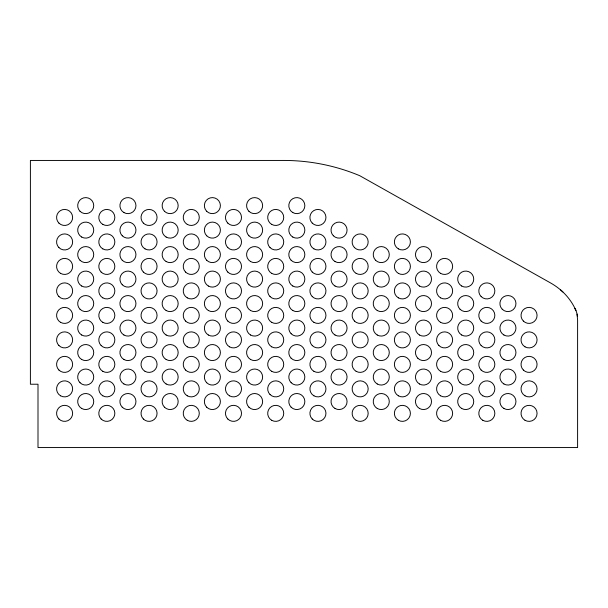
<?xml version="1.0" encoding="UTF-8"?>
<svg xmlns="http://www.w3.org/2000/svg" width="608" height="608" viewBox="0 0 608 608"><rect width="100%" height="100%" fill="white"/><g stroke="black" fill="none" stroke-linecap="round" stroke-linejoin="round"><path stroke-width="0.91" d="M560.584 289.925C567.135 295.488 572.417 302.541 575.898 310.407M575.814 310.186L574.948 308.362L576.186 311.121A23.005 23.005 0 0 1 577.045 314.024L577.6 320.044L577.6 447.556L38 447.556L38 384.226L30.4 384.226L30.4 160.444L283.731 160.444A196.977 196.977 0 0 1 359.731 175.697L550.46 282.887A64.547 64.547 0 0 1 562.886 291.977M577.068 314.108L577.402 316.335M102.813 371.328A8.026 8.026 0 0 0 114.844 364.374A8.026 8.026 0 0 0 102.813 357.428A8.026 8.026 0 0 0 102.813 371.328M123.926 383.99A8.026 8.026 0 0 0 135.956 377.044A8.026 8.026 0 0 0 123.926 370.097A8.026 8.026 0 0 0 123.926 383.99M145.031 395.816A8.026 8.026 0 0 0 157.069 388.869A8.026 8.026 0 0 0 145.031 381.923A8.026 8.026 0 0 0 145.031 395.816M164.479 407.208A8.026 8.026 0 0 0 177.901 403.613A8.026 8.026 0 0 0 168.082 393.786A8.026 8.026 0 0 0 164.479 407.208M81.7 359.503A8.026 8.026 0 0 0 93.731 352.556A8.026 8.026 0 0 0 81.7 345.61A8.026 8.026 0 0 0 81.7 359.503M80.036 382.721A8.026 8.026 0 0 0 93.457 379.118A8.026 8.026 0 0 0 83.638 369.299A8.026 8.026 0 0 0 80.036 382.721M58.93 345.564A8.026 8.026 0 0 0 72.352 341.962A8.026 8.026 0 0 0 62.525 332.143A8.026 8.026 0 0 0 58.93 345.564M102.813 395.816A8.026 8.026 0 0 0 114.844 388.869A8.026 8.026 0 0 0 102.813 381.923A8.026 8.026 0 0 0 102.813 395.816M187.256 420.303A8.026 8.026 0 0 0 199.287 413.356A8.026 8.026 0 0 0 187.256 406.41A8.026 8.026 0 0 0 187.256 420.303M101.148 419.026A8.026 8.026 0 0 0 114.57 415.431A8.026 8.026 0 0 0 104.743 405.604A8.026 8.026 0 0 0 101.148 419.026M143.374 419.026A8.026 8.026 0 0 0 156.796 415.431A8.026 8.026 0 0 0 146.969 405.604A8.026 8.026 0 0 0 143.374 419.026M122.261 407.208A8.026 8.026 0 0 0 135.683 403.613A8.026 8.026 0 0 0 125.856 393.786A8.026 8.026 0 0 0 122.261 407.208M81.7 408.477A8.026 8.026 0 0 0 93.731 401.531A8.026 8.026 0 0 0 81.7 394.584A8.026 8.026 0 0 0 81.7 408.477M58.93 370.052A8.026 8.026 0 0 0 72.352 366.457A8.026 8.026 0 0 0 62.525 356.63A8.026 8.026 0 0 0 58.93 370.052M58.93 419.026A8.026 8.026 0 0 0 72.352 415.431A8.026 8.026 0 0 0 62.525 405.604A8.026 8.026 0 0 0 58.93 419.026M60.587 395.816A8.026 8.026 0 0 0 72.626 388.869A8.026 8.026 0 0 0 60.587 381.923A8.026 8.026 0 0 0 60.587 395.816M58.93 296.582A8.026 8.026 0 0 0 72.352 292.988A8.026 8.026 0 0 0 62.525 283.161A8.026 8.026 0 0 0 58.93 296.582M80.036 309.252A8.026 8.026 0 0 0 93.457 305.657A8.026 8.026 0 0 0 83.638 295.83A8.026 8.026 0 0 0 80.036 309.252M122.261 309.252A8.026 8.026 0 0 0 135.683 305.657A8.026 8.026 0 0 0 125.856 295.83A8.026 8.026 0 0 0 122.261 309.252M102.813 297.859A8.026 8.026 0 0 0 114.844 290.913A8.026 8.026 0 0 0 102.813 283.966A8.026 8.026 0 0 0 102.813 297.859M81.7 286.034A8.026 8.026 0 0 0 93.731 279.087A8.026 8.026 0 0 0 81.7 272.141A8.026 8.026 0 0 0 81.7 286.034M143.374 345.564A8.026 8.026 0 0 0 156.796 341.962A8.026 8.026 0 0 0 146.969 332.143A8.026 8.026 0 0 0 143.374 345.564M123.926 335.016A8.026 8.026 0 0 0 135.956 328.069A8.026 8.026 0 0 0 123.926 321.123A8.026 8.026 0 0 0 123.926 335.016M166.144 359.503A8.026 8.026 0 0 0 178.174 352.556A8.026 8.026 0 0 0 166.144 345.61A8.026 8.026 0 0 0 166.144 359.503M102.813 322.346A8.026 8.026 0 0 0 114.844 315.4A8.026 8.026 0 0 0 102.813 308.454A8.026 8.026 0 0 0 102.813 322.346M123.926 359.503A8.026 8.026 0 0 0 135.956 352.556A8.026 8.026 0 0 0 123.926 345.61A8.026 8.026 0 0 0 123.926 359.503M145.031 371.328A8.026 8.026 0 0 0 157.069 364.374A8.026 8.026 0 0 0 145.031 357.428A8.026 8.026 0 0 0 145.031 371.328M101.148 345.564A8.026 8.026 0 0 0 114.57 341.962A8.026 8.026 0 0 0 104.743 332.143A8.026 8.026 0 0 0 101.148 345.564M166.144 383.99A8.026 8.026 0 0 0 178.174 377.044A8.026 8.026 0 0 0 166.144 370.097A8.026 8.026 0 0 0 166.144 383.99M60.587 322.346A8.026 8.026 0 0 0 72.626 315.4A8.026 8.026 0 0 0 60.587 308.454A8.026 8.026 0 0 0 60.587 322.346M81.7 335.016A8.026 8.026 0 0 0 93.731 328.069A8.026 8.026 0 0 0 81.7 321.123A8.026 8.026 0 0 0 81.7 335.016M313.926 371.328A8.026 8.026 0 0 0 325.956 364.374A8.026 8.026 0 0 0 313.926 357.428A8.026 8.026 0 0 0 313.926 371.328M312.261 419.026A8.026 8.026 0 0 0 325.683 415.431A8.026 8.026 0 0 0 315.856 405.604A8.026 8.026 0 0 0 312.261 419.026M291.148 382.721A8.026 8.026 0 0 0 304.57 379.118A8.026 8.026 0 0 0 294.743 369.299A8.026 8.026 0 0 0 291.148 382.721M313.926 395.816A8.026 8.026 0 0 0 325.956 388.869A8.026 8.026 0 0 0 313.926 381.923A8.026 8.026 0 0 0 313.926 395.816M356.144 420.303A8.026 8.026 0 0 0 368.174 413.356A8.026 8.026 0 0 0 356.144 406.41A8.026 8.026 0 0 0 356.144 420.303M335.031 408.477A8.026 8.026 0 0 0 347.069 401.531A8.026 8.026 0 0 0 335.031 394.584A8.026 8.026 0 0 0 335.031 408.477M292.813 310.528A8.026 8.026 0 0 0 304.844 303.574A8.026 8.026 0 0 0 292.813 296.628A8.026 8.026 0 0 0 292.813 310.528M291.148 333.739A8.026 8.026 0 0 0 304.57 330.144A8.026 8.026 0 0 0 294.743 320.317A8.026 8.026 0 0 0 291.148 333.739M270.036 296.582A8.026 8.026 0 0 0 283.457 292.988A8.026 8.026 0 0 0 273.638 283.161A8.026 8.026 0 0 0 270.036 296.582M291.148 358.226A8.026 8.026 0 0 0 304.57 354.631A8.026 8.026 0 0 0 294.743 344.804A8.026 8.026 0 0 0 291.148 358.226M271.7 371.328A8.026 8.026 0 0 0 283.731 364.374A8.026 8.026 0 0 0 271.7 357.428A8.026 8.026 0 0 0 271.7 371.328M291.148 407.208A8.026 8.026 0 0 0 304.57 403.613A8.026 8.026 0 0 0 294.743 393.786A8.026 8.026 0 0 0 291.148 407.208M271.7 322.346A8.026 8.026 0 0 0 283.731 315.4A8.026 8.026 0 0 0 271.7 308.454A8.026 8.026 0 0 0 271.7 322.346M271.7 346.834A8.026 8.026 0 0 0 283.731 339.887A8.026 8.026 0 0 0 271.7 332.941A8.026 8.026 0 0 0 271.7 346.834M271.7 273.372A8.026 8.026 0 0 0 283.731 266.426A8.026 8.026 0 0 0 271.7 259.472A8.026 8.026 0 0 0 271.7 273.372M270.036 247.608A8.026 8.026 0 0 0 283.457 244.013A8.026 8.026 0 0 0 273.638 234.186A8.026 8.026 0 0 0 270.036 247.608M250.587 261.546A8.026 8.026 0 0 0 262.626 254.6A8.026 8.026 0 0 0 250.587 247.654A8.026 8.026 0 0 0 250.587 261.546M270.036 394.539A8.026 8.026 0 0 0 283.457 390.944A8.026 8.026 0 0 0 273.638 381.117A8.026 8.026 0 0 0 270.036 394.539M354.479 345.564A8.026 8.026 0 0 0 367.901 341.962A8.026 8.026 0 0 0 358.082 332.143A8.026 8.026 0 0 0 354.479 345.564M354.479 296.582A8.026 8.026 0 0 0 367.901 292.988A8.026 8.026 0 0 0 358.082 283.161A8.026 8.026 0 0 0 354.479 296.582M377.256 383.99A8.026 8.026 0 0 0 389.287 377.044A8.026 8.026 0 0 0 377.256 370.097A8.026 8.026 0 0 0 377.256 383.99M377.256 359.503A8.026 8.026 0 0 0 389.287 352.556A8.026 8.026 0 0 0 377.256 345.61A8.026 8.026 0 0 0 377.256 359.503M333.374 309.252A8.026 8.026 0 0 0 346.796 305.657A8.026 8.026 0 0 0 336.969 295.83A8.026 8.026 0 0 0 333.374 309.252M335.031 335.016A8.026 8.026 0 0 0 347.069 328.069A8.026 8.026 0 0 0 335.031 321.123A8.026 8.026 0 0 0 335.031 335.016M312.261 296.582A8.026 8.026 0 0 0 325.683 292.988A8.026 8.026 0 0 0 315.856 283.161A8.026 8.026 0 0 0 312.261 296.582M354.479 321.07A8.026 8.026 0 0 0 367.901 317.475A8.026 8.026 0 0 0 358.082 307.648A8.026 8.026 0 0 0 354.479 321.07M335.031 359.503A8.026 8.026 0 0 0 347.069 352.556A8.026 8.026 0 0 0 335.031 345.61A8.026 8.026 0 0 0 335.031 359.503M313.926 322.346A8.026 8.026 0 0 0 325.956 315.4A8.026 8.026 0 0 0 313.926 308.454A8.026 8.026 0 0 0 313.926 322.346M312.261 345.564A8.026 8.026 0 0 0 325.683 341.962A8.026 8.026 0 0 0 315.856 332.143A8.026 8.026 0 0 0 312.261 345.564M333.374 382.721A8.026 8.026 0 0 0 346.796 379.118A8.026 8.026 0 0 0 336.969 369.299A8.026 8.026 0 0 0 333.374 382.721M354.479 394.539A8.026 8.026 0 0 0 367.901 390.944A8.026 8.026 0 0 0 358.082 381.117A8.026 8.026 0 0 0 354.479 394.539M208.369 286.034A8.026 8.026 0 0 0 220.4 279.087A8.026 8.026 0 0 0 208.369 272.141A8.026 8.026 0 0 0 208.369 286.034M227.818 247.608A8.026 8.026 0 0 0 241.239 244.013A8.026 8.026 0 0 0 231.412 234.186A8.026 8.026 0 0 0 227.818 247.608M206.705 260.27A8.026 8.026 0 0 0 220.126 256.675A8.026 8.026 0 0 0 210.3 246.848A8.026 8.026 0 0 0 206.705 260.27M227.818 223.121A8.026 8.026 0 0 0 241.239 219.518A8.026 8.026 0 0 0 231.412 209.699A8.026 8.026 0 0 0 227.818 223.121M248.93 235.782A8.026 8.026 0 0 0 262.352 232.188A8.026 8.026 0 0 0 252.525 222.361A8.026 8.026 0 0 0 248.93 235.782M187.256 224.39A8.026 8.026 0 0 0 199.287 217.444A8.026 8.026 0 0 0 187.256 210.497A8.026 8.026 0 0 0 187.256 224.39M206.705 211.295A8.026 8.026 0 0 0 220.126 207.7A8.026 8.026 0 0 0 210.3 197.874A8.026 8.026 0 0 0 206.705 211.295M187.256 248.877A8.026 8.026 0 0 0 199.287 241.931A8.026 8.026 0 0 0 187.256 234.984A8.026 8.026 0 0 0 187.256 248.877M208.369 335.016A8.026 8.026 0 0 0 220.4 328.069A8.026 8.026 0 0 0 208.369 321.123A8.026 8.026 0 0 0 208.369 335.016M206.705 235.782A8.026 8.026 0 0 0 220.126 232.188A8.026 8.026 0 0 0 210.3 222.361A8.026 8.026 0 0 0 206.705 235.782M187.256 297.859A8.026 8.026 0 0 0 199.287 290.913A8.026 8.026 0 0 0 187.256 283.966A8.026 8.026 0 0 0 187.256 297.859M166.144 310.528A8.026 8.026 0 0 0 178.174 303.574A8.026 8.026 0 0 0 166.144 296.628A8.026 8.026 0 0 0 166.144 310.528M208.369 310.528A8.026 8.026 0 0 0 220.4 303.574A8.026 8.026 0 0 0 208.369 296.628A8.026 8.026 0 0 0 208.369 310.528M185.592 272.095A8.026 8.026 0 0 0 199.014 268.5A8.026 8.026 0 0 0 189.187 258.674A8.026 8.026 0 0 0 185.592 272.095M166.144 261.546A8.026 8.026 0 0 0 178.174 254.6A8.026 8.026 0 0 0 166.144 247.654A8.026 8.026 0 0 0 166.144 261.546M166.144 237.059A8.026 8.026 0 0 0 178.174 230.113A8.026 8.026 0 0 0 166.144 223.166A8.026 8.026 0 0 0 166.144 237.059M185.592 321.07A8.026 8.026 0 0 0 199.014 317.475A8.026 8.026 0 0 0 189.187 307.648A8.026 8.026 0 0 0 185.592 321.07M248.93 382.721A8.026 8.026 0 0 0 262.352 379.118A8.026 8.026 0 0 0 252.525 369.299A8.026 8.026 0 0 0 248.93 382.721M250.587 359.503A8.026 8.026 0 0 0 262.626 352.556A8.026 8.026 0 0 0 250.587 345.61A8.026 8.026 0 0 0 250.587 359.503M248.93 284.764A8.026 8.026 0 0 0 262.352 281.162A8.026 8.026 0 0 0 252.525 271.343A8.026 8.026 0 0 0 248.93 284.764M250.587 310.528A8.026 8.026 0 0 0 262.626 303.574A8.026 8.026 0 0 0 250.587 296.628A8.026 8.026 0 0 0 250.587 310.528M229.474 346.834A8.026 8.026 0 0 0 241.513 339.887A8.026 8.026 0 0 0 229.474 332.941A8.026 8.026 0 0 0 229.474 346.834M208.369 359.503A8.026 8.026 0 0 0 220.4 352.556A8.026 8.026 0 0 0 208.369 345.61A8.026 8.026 0 0 0 208.369 359.503M250.587 335.016A8.026 8.026 0 0 0 262.626 328.069A8.026 8.026 0 0 0 250.587 321.123A8.026 8.026 0 0 0 250.587 335.016M227.818 296.582A8.026 8.026 0 0 0 241.239 292.988A8.026 8.026 0 0 0 231.412 283.161A8.026 8.026 0 0 0 227.818 296.582M229.474 371.328A8.026 8.026 0 0 0 241.513 364.374A8.026 8.026 0 0 0 229.474 357.428A8.026 8.026 0 0 0 229.474 371.328M227.818 321.07A8.026 8.026 0 0 0 241.239 317.475A8.026 8.026 0 0 0 231.412 307.648A8.026 8.026 0 0 0 227.818 321.07M248.93 211.295A8.026 8.026 0 0 0 262.352 207.7A8.026 8.026 0 0 0 252.525 197.874A8.026 8.026 0 0 0 248.93 211.295M227.818 272.095A8.026 8.026 0 0 0 241.239 268.5A8.026 8.026 0 0 0 231.412 258.674A8.026 8.026 0 0 0 227.818 272.095M60.587 273.372A8.026 8.026 0 0 0 72.626 266.426A8.026 8.026 0 0 0 60.587 259.472A8.026 8.026 0 0 0 60.587 273.372M81.7 237.059A8.026 8.026 0 0 0 93.731 230.113A8.026 8.026 0 0 0 81.7 223.166A8.026 8.026 0 0 0 81.7 237.059M271.7 420.303A8.026 8.026 0 0 0 283.731 413.356A8.026 8.026 0 0 0 271.7 406.41A8.026 8.026 0 0 0 271.7 420.303M80.036 260.27A8.026 8.026 0 0 0 93.457 256.675A8.026 8.026 0 0 0 83.638 246.848A8.026 8.026 0 0 0 80.036 260.27M80.036 211.295A8.026 8.026 0 0 0 93.457 207.7A8.026 8.026 0 0 0 83.638 197.874A8.026 8.026 0 0 0 80.036 211.295M58.93 247.608A8.026 8.026 0 0 0 72.352 244.013A8.026 8.026 0 0 0 62.525 234.186A8.026 8.026 0 0 0 58.93 247.608M227.818 419.026A8.026 8.026 0 0 0 241.239 415.431A8.026 8.026 0 0 0 231.412 405.604A8.026 8.026 0 0 0 227.818 419.026M248.93 407.208A8.026 8.026 0 0 0 262.352 403.613A8.026 8.026 0 0 0 252.525 393.786A8.026 8.026 0 0 0 248.93 407.208M229.474 395.816A8.026 8.026 0 0 0 241.513 388.869A8.026 8.026 0 0 0 229.474 381.923A8.026 8.026 0 0 0 229.474 395.816M206.705 407.208A8.026 8.026 0 0 0 220.126 403.613A8.026 8.026 0 0 0 210.3 393.786A8.026 8.026 0 0 0 206.705 407.208M185.592 370.052A8.026 8.026 0 0 0 199.014 366.457A8.026 8.026 0 0 0 189.187 356.63A8.026 8.026 0 0 0 185.592 370.052M206.705 382.721A8.026 8.026 0 0 0 220.126 379.118A8.026 8.026 0 0 0 210.3 369.299A8.026 8.026 0 0 0 206.705 382.721M187.256 395.816A8.026 8.026 0 0 0 199.287 388.869A8.026 8.026 0 0 0 187.256 381.923A8.026 8.026 0 0 0 187.256 395.816M145.031 322.346A8.026 8.026 0 0 0 157.069 315.4A8.026 8.026 0 0 0 145.031 308.454A8.026 8.026 0 0 0 145.031 322.346M166.144 335.016A8.026 8.026 0 0 0 178.174 328.069A8.026 8.026 0 0 0 166.144 321.123A8.026 8.026 0 0 0 166.144 335.016M187.256 346.834A8.026 8.026 0 0 0 199.287 339.887A8.026 8.026 0 0 0 187.256 332.941A8.026 8.026 0 0 0 187.256 346.834M143.374 272.095A8.026 8.026 0 0 0 156.796 268.5A8.026 8.026 0 0 0 146.969 258.674A8.026 8.026 0 0 0 143.374 272.095M145.031 248.877A8.026 8.026 0 0 0 157.069 241.931A8.026 8.026 0 0 0 145.031 234.984A8.026 8.026 0 0 0 145.031 248.877M164.479 284.764A8.026 8.026 0 0 0 177.901 281.162A8.026 8.026 0 0 0 168.082 271.343A8.026 8.026 0 0 0 164.479 284.764M143.374 296.582A8.026 8.026 0 0 0 156.796 292.988A8.026 8.026 0 0 0 146.969 283.161A8.026 8.026 0 0 0 143.374 296.582M122.261 284.764A8.026 8.026 0 0 0 135.683 281.162A8.026 8.026 0 0 0 125.856 271.343A8.026 8.026 0 0 0 122.261 284.764M101.148 272.095A8.026 8.026 0 0 0 114.57 268.5A8.026 8.026 0 0 0 104.743 258.674A8.026 8.026 0 0 0 101.148 272.095M164.479 211.295A8.026 8.026 0 0 0 177.901 207.7A8.026 8.026 0 0 0 168.082 197.874A8.026 8.026 0 0 0 164.479 211.295M143.374 223.121A8.026 8.026 0 0 0 156.796 219.518A8.026 8.026 0 0 0 146.969 209.699A8.026 8.026 0 0 0 143.374 223.121M122.261 235.782A8.026 8.026 0 0 0 135.683 232.188A8.026 8.026 0 0 0 125.856 222.361A8.026 8.026 0 0 0 122.261 235.782M123.926 212.572A8.026 8.026 0 0 0 135.956 205.626A8.026 8.026 0 0 0 123.926 198.672A8.026 8.026 0 0 0 123.926 212.572M102.813 224.39A8.026 8.026 0 0 0 114.844 217.444A8.026 8.026 0 0 0 102.813 210.497A8.026 8.026 0 0 0 102.813 224.39M122.261 260.27A8.026 8.026 0 0 0 135.683 256.675A8.026 8.026 0 0 0 125.856 246.848A8.026 8.026 0 0 0 122.261 260.27M58.93 223.121A8.026 8.026 0 0 0 72.352 219.518A8.026 8.026 0 0 0 62.525 209.699A8.026 8.026 0 0 0 58.93 223.121M102.813 248.877A8.026 8.026 0 0 0 114.844 241.931A8.026 8.026 0 0 0 102.813 234.984A8.026 8.026 0 0 0 102.813 248.877M375.592 260.27A8.026 8.026 0 0 0 389.014 256.675A8.026 8.026 0 0 0 379.187 246.848A8.026 8.026 0 0 0 375.592 260.27M377.256 286.034A8.026 8.026 0 0 0 389.287 279.087A8.026 8.026 0 0 0 377.256 272.141A8.026 8.026 0 0 0 377.256 286.034M377.256 310.528A8.026 8.026 0 0 0 389.287 303.574A8.026 8.026 0 0 0 377.256 296.628A8.026 8.026 0 0 0 377.256 310.528M377.256 408.477A8.026 8.026 0 0 0 389.287 401.531A8.026 8.026 0 0 0 377.256 394.584A8.026 8.026 0 0 0 377.256 408.477M356.144 371.328A8.026 8.026 0 0 0 368.174 364.374A8.026 8.026 0 0 0 356.144 357.428A8.026 8.026 0 0 0 356.144 371.328M356.144 273.372A8.026 8.026 0 0 0 368.174 266.426A8.026 8.026 0 0 0 356.144 259.472A8.026 8.026 0 0 0 356.144 273.372M354.479 247.608A8.026 8.026 0 0 0 367.901 244.013A8.026 8.026 0 0 0 358.082 234.186A8.026 8.026 0 0 0 354.479 247.608M335.031 261.546A8.026 8.026 0 0 0 347.069 254.6A8.026 8.026 0 0 0 335.031 247.654A8.026 8.026 0 0 0 335.031 261.546M333.374 235.782A8.026 8.026 0 0 0 346.796 232.188A8.026 8.026 0 0 0 336.969 222.361A8.026 8.026 0 0 0 333.374 235.782M335.031 286.034A8.026 8.026 0 0 0 347.069 279.087A8.026 8.026 0 0 0 335.031 272.141A8.026 8.026 0 0 0 335.031 286.034M312.261 272.095A8.026 8.026 0 0 0 325.683 268.5A8.026 8.026 0 0 0 315.856 258.674A8.026 8.026 0 0 0 312.261 272.095M313.926 248.877A8.026 8.026 0 0 0 325.956 241.931A8.026 8.026 0 0 0 313.926 234.984A8.026 8.026 0 0 0 313.926 248.877M291.148 260.27A8.026 8.026 0 0 0 304.57 256.675A8.026 8.026 0 0 0 294.743 246.848A8.026 8.026 0 0 0 291.148 260.27M292.813 286.034A8.026 8.026 0 0 0 304.844 279.087A8.026 8.026 0 0 0 292.813 272.141A8.026 8.026 0 0 0 292.813 286.034M312.261 223.121A8.026 8.026 0 0 0 325.683 219.518A8.026 8.026 0 0 0 315.856 209.699A8.026 8.026 0 0 0 312.261 223.121M292.813 237.059A8.026 8.026 0 0 0 304.844 230.113A8.026 8.026 0 0 0 292.813 223.166A8.026 8.026 0 0 0 292.813 237.059M271.7 224.39A8.026 8.026 0 0 0 283.731 217.444A8.026 8.026 0 0 0 271.7 210.497A8.026 8.026 0 0 0 271.7 224.39M292.813 212.572A8.026 8.026 0 0 0 304.844 205.626A8.026 8.026 0 0 0 292.813 198.672A8.026 8.026 0 0 0 292.813 212.572M377.256 335.016A8.026 8.026 0 0 0 389.287 328.069A8.026 8.026 0 0 0 377.256 321.123A8.026 8.026 0 0 0 377.256 335.016M398.369 420.303A8.026 8.026 0 0 0 410.4 413.356A8.026 8.026 0 0 0 398.369 406.41A8.026 8.026 0 0 0 398.369 420.303M398.369 395.816A8.026 8.026 0 0 0 410.4 388.869A8.026 8.026 0 0 0 398.369 381.923A8.026 8.026 0 0 0 398.369 395.816M419.474 408.477A8.026 8.026 0 0 0 431.513 401.531A8.026 8.026 0 0 0 419.474 394.584A8.026 8.026 0 0 0 419.474 408.477M440.587 420.303A8.026 8.026 0 0 0 452.626 413.356A8.026 8.026 0 0 0 440.587 406.41A8.026 8.026 0 0 0 440.587 420.303M440.587 395.816A8.026 8.026 0 0 0 452.626 388.869A8.026 8.026 0 0 0 440.587 381.923A8.026 8.026 0 0 0 440.587 395.816M461.7 408.477A8.026 8.026 0 0 0 473.731 401.531A8.026 8.026 0 0 0 461.7 394.584A8.026 8.026 0 0 0 461.7 408.477M460.036 382.721A8.026 8.026 0 0 0 473.457 379.118A8.026 8.026 0 0 0 463.638 369.299A8.026 8.026 0 0 0 460.036 382.721M440.587 371.328A8.026 8.026 0 0 0 452.626 364.374A8.026 8.026 0 0 0 440.587 357.428A8.026 8.026 0 0 0 440.587 371.328M419.474 383.99A8.026 8.026 0 0 0 431.513 377.044A8.026 8.026 0 0 0 419.474 370.097A8.026 8.026 0 0 0 419.474 383.99M398.369 371.328A8.026 8.026 0 0 0 410.4 364.374A8.026 8.026 0 0 0 398.369 357.428A8.026 8.026 0 0 0 398.369 371.328M396.705 345.564A8.026 8.026 0 0 0 410.126 341.962A8.026 8.026 0 0 0 400.3 332.143A8.026 8.026 0 0 0 396.705 345.564M417.818 358.226A8.026 8.026 0 0 0 431.239 354.631A8.026 8.026 0 0 0 421.412 344.804A8.026 8.026 0 0 0 417.818 358.226M398.369 322.346A8.026 8.026 0 0 0 410.4 315.4A8.026 8.026 0 0 0 398.369 308.454A8.026 8.026 0 0 0 398.369 322.346M419.474 335.016A8.026 8.026 0 0 0 431.513 328.069A8.026 8.026 0 0 0 419.474 321.123A8.026 8.026 0 0 0 419.474 335.016M419.474 310.528A8.026 8.026 0 0 0 431.513 303.574A8.026 8.026 0 0 0 419.474 296.628A8.026 8.026 0 0 0 419.474 310.528M398.369 297.859A8.026 8.026 0 0 0 410.4 290.913A8.026 8.026 0 0 0 398.369 283.966A8.026 8.026 0 0 0 398.369 297.859M419.474 286.034A8.026 8.026 0 0 0 431.513 279.087A8.026 8.026 0 0 0 419.474 272.141A8.026 8.026 0 0 0 419.474 286.034M440.587 297.859A8.026 8.026 0 0 0 452.626 290.913A8.026 8.026 0 0 0 440.587 283.966A8.026 8.026 0 0 0 440.587 297.859M440.587 322.346A8.026 8.026 0 0 0 452.626 315.4A8.026 8.026 0 0 0 440.587 308.454A8.026 8.026 0 0 0 440.587 322.346M438.93 345.564A8.026 8.026 0 0 0 452.352 341.962A8.026 8.026 0 0 0 442.525 332.143A8.026 8.026 0 0 0 438.93 345.564M461.7 359.503A8.026 8.026 0 0 0 473.731 352.556A8.026 8.026 0 0 0 461.7 345.61A8.026 8.026 0 0 0 461.7 359.503M461.7 335.016A8.026 8.026 0 0 0 473.731 328.069A8.026 8.026 0 0 0 461.7 321.123A8.026 8.026 0 0 0 461.7 335.016M460.036 309.252A8.026 8.026 0 0 0 473.457 305.657A8.026 8.026 0 0 0 463.638 295.83A8.026 8.026 0 0 0 460.036 309.252M461.7 286.034A8.026 8.026 0 0 0 473.731 279.087A8.026 8.026 0 0 0 461.7 272.141A8.026 8.026 0 0 0 461.7 286.034M481.148 296.582A8.026 8.026 0 0 0 494.57 292.988A8.026 8.026 0 0 0 484.743 283.161A8.026 8.026 0 0 0 481.148 296.582M481.148 321.07A8.026 8.026 0 0 0 494.57 317.475A8.026 8.026 0 0 0 484.743 307.648A8.026 8.026 0 0 0 481.148 321.07M481.148 345.564A8.026 8.026 0 0 0 494.57 341.962A8.026 8.026 0 0 0 484.743 332.143A8.026 8.026 0 0 0 481.148 345.564M481.148 370.052A8.026 8.026 0 0 0 494.57 366.457A8.026 8.026 0 0 0 484.743 356.63A8.026 8.026 0 0 0 481.148 370.052M482.813 395.816A8.026 8.026 0 0 0 494.844 388.869A8.026 8.026 0 0 0 482.813 381.923A8.026 8.026 0 0 0 482.813 395.816M398.369 273.372A8.026 8.026 0 0 0 410.4 266.426A8.026 8.026 0 0 0 398.369 259.472A8.026 8.026 0 0 0 398.369 273.372M398.369 248.877A8.026 8.026 0 0 0 410.4 241.931A8.026 8.026 0 0 0 398.369 234.984A8.026 8.026 0 0 0 398.369 248.877M417.818 260.27A8.026 8.026 0 0 0 431.239 256.675A8.026 8.026 0 0 0 421.412 246.848A8.026 8.026 0 0 0 417.818 260.27M440.587 273.372A8.026 8.026 0 0 0 452.626 266.426A8.026 8.026 0 0 0 440.587 259.472A8.026 8.026 0 0 0 440.587 273.372M502.261 309.252A8.026 8.026 0 0 0 515.683 305.657A8.026 8.026 0 0 0 505.856 295.83A8.026 8.026 0 0 0 502.261 309.252M523.374 321.07A8.026 8.026 0 0 0 536.796 317.475A8.026 8.026 0 0 0 526.969 307.648A8.026 8.026 0 0 0 523.374 321.07M503.926 335.016A8.026 8.026 0 0 0 515.956 328.069A8.026 8.026 0 0 0 503.926 321.123A8.026 8.026 0 0 0 503.926 335.016M525.031 346.834A8.026 8.026 0 0 0 537.069 339.887A8.026 8.026 0 0 0 525.031 332.941A8.026 8.026 0 0 0 525.031 346.834M503.926 359.503A8.026 8.026 0 0 0 515.956 352.556A8.026 8.026 0 0 0 503.926 345.61A8.026 8.026 0 0 0 503.926 359.503M523.374 370.052A8.026 8.026 0 0 0 536.796 366.457A8.026 8.026 0 0 0 526.969 356.63A8.026 8.026 0 0 0 523.374 370.052M503.926 383.99A8.026 8.026 0 0 0 515.956 377.044A8.026 8.026 0 0 0 503.926 370.097A8.026 8.026 0 0 0 503.926 383.99M525.031 395.816A8.026 8.026 0 0 0 537.069 388.869A8.026 8.026 0 0 0 525.031 381.923A8.026 8.026 0 0 0 525.031 395.816M503.926 408.477A8.026 8.026 0 0 0 515.956 401.531A8.026 8.026 0 0 0 503.926 394.584A8.026 8.026 0 0 0 503.926 408.477M525.031 420.303A8.026 8.026 0 0 0 537.069 413.356A8.026 8.026 0 0 0 525.031 406.41A8.026 8.026 0 0 0 525.031 420.303M482.813 420.303A8.026 8.026 0 0 0 494.844 413.356A8.026 8.026 0 0 0 482.813 406.41A8.026 8.026 0 0 0 482.813 420.303"/></g></svg>
